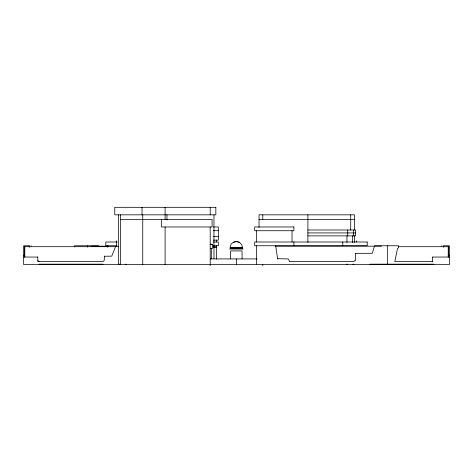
<?xml version="1.0" encoding="UTF-8"?>
<svg xmlns="http://www.w3.org/2000/svg" width="473" height="473" viewBox="0 0 473 473"><rect width="100%" height="100%" fill="white"/><g stroke="black" fill="none" stroke-linecap="round" stroke-linejoin="round"><path stroke-width="0.71" d="M23.65 257.04L37.698 257.07L37.929 261.551L103.126 261.551L104.249 260.345L104.362 256.248L111.758 256.135L115.542 246.64L118.522 246.48M275.304 245.765L275.724 246.09L277.574 258.737L288.169 258.92L289.299 260.8L289.299 261.551L353.893 261.551L354.271 260.8L355.412 260.8L355.554 253.357L372.31 253.28L374.569 245.765L398.597 245.765L398.597 247.645L397.503 248.449L394.837 261.551L432.405 261.551M432.405 261.888L432.683 257.052L449.35 257.04M432.405 261.173L432.08 261.545M104.249 256.514L104.628 256.135M355.412 253.658L355.785 253.28M443.568 247.208L443.709 245.765L449.35 245.765L449.35 264.555L23.65 264.555L23.65 245.765L29.291 245.765L29.432 247.208M119.716 264.555L119.906 264.111L119.71 264.561L119.149 264.555L119.149 264.105M394.228 264.555L429.904 264.395M233.195 242.342L231.906 243.329A6.208 6.196 -90 0 0 230.109 247.716L242.543 247.716L241.709 244.612L239.427 242.342M236.311 241.508L233.443 242.241L236.311 241.508L239.178 242.241L236.334 241.508M353.284 264.555L353.095 264.111L353.29 264.561L353.851 264.555L353.851 264.105M120.402 219.454L212.081 219.454L212.081 226.975L161.34 226.975L161.34 219.454M259.038 219.454L354.478 219.454M213.252 226.975L218.337 226.975L218.337 240.124L213.211 240.124M307.888 229.99L355.607 229.99L355.607 235.873L307.899 235.873M213.252 230.688L218.337 230.688M307.899 232.935L355.607 232.935M213.252 236.382L218.337 236.382M117.298 241.993L105.804 241.993L105.804 245.753L116.991 245.753M213.252 241.999L218.337 241.999L218.337 245.753L213.222 245.753M210.201 244.222L212.454 244.222L212.454 248.508L210.201 248.508M210.201 244.6L212.454 244.6M91.472 246.167L108.37 246.167M275.735 246.167L381.528 246.167M115.513 246.687L24.413 246.687L24.413 257.04M213.329 246.705L216.457 246.705M398.39 246.705L448.611 246.705L448.611 257.04M213.329 247.645L216.457 247.645M230.268 247.905L242.448 247.905M230.268 248.473L242.448 248.473M229.511 249.035L243.199 249.035M23.65 255.16L24.791 255.16M448.238 255.16L449.35 255.16M24.413 255.538L24.791 255.538M24.413 256.662L24.791 256.662M432.405 257.418L432.777 257.04M210.201 258.92L256.957 258.92M39.058 264.176L103.126 264.176M369.874 264.176L433.942 264.176M43.096 264.395L78.772 264.555M448.233 255.532L448.617 255.538M448.233 256.662L448.617 256.662M37.556 257.04L37.929 257.418M277.935 258.92L277.503 258.542M98.816 246.167L98.431 245.765L74.403 245.765L74.403 247.018M448.238 246.705L448.238 257.04M443.709 245.777L443.709 246.894M441.835 245.777L441.835 246.143M387.334 245.765L387.334 264.555M356.358 240.846L356.358 242.028M354.478 229.99L354.478 214.831L259.038 214.831L259.038 227.46M354.478 235.873L354.478 242.495M353.396 229.99L353.396 235.873M352.598 235.873L352.598 242.495M350.718 214.831L350.718 229.99M347.761 229.99L347.761 235.873M346.963 235.873L346.963 242.495M346.715 264.176L346.715 264.555M342.765 241.993L342.765 245.753M307.899 214.831L307.899 242.495M293.904 241.999L293.904 245.753M292.024 230.729L292.024 241.999M262.799 214.831L262.799 219.454M262.799 264.555L262.799 265.684M256.543 230.729L256.543 241.999M256.543 245.765L256.543 264.555M242.07 258.908L242.07 250.915L230.641 250.915L230.641 258.908M236.5 258.92L236.5 264.555M216.457 240.124L216.457 241.999M216.457 245.765L216.457 259.098M213.962 214.831L213.962 258.707M211.33 248.331L211.33 258.719M210.201 207.316L210.201 214.831M210.201 226.975L210.201 265.684M166.981 214.831L166.981 219.951M165.101 207.316L165.101 219.454M165.101 226.975L165.101 264.555M142.751 214.831L142.751 264.555M142.036 207.316L142.036 214.831M126.285 264.176L126.285 264.555M120.402 214.831L120.402 264.555M118.522 214.831L118.522 264.555M116.642 240.846L116.642 246.48M107.684 245.753L107.684 247.19M87.546 245.765L87.546 247.208M31.165 245.777L31.165 246.143M29.291 245.777L29.291 246.894M24.791 246.687L24.791 257.04M39.058 261.551A1.029 1.029 0 0 1 37.929 260.345M347.454 264.111L347.271 264.555L347.454 264.159M215.842 207.316L114.762 207.316L114.762 214.831L215.842 214.831L215.842 207.316M293.904 226.975L254.663 226.975L254.663 230.729L293.904 230.729L293.904 226.975M367.196 241.993L254.663 241.999L254.663 245.753L367.196 245.753L367.196 241.993M125.735 264.555L125.546 264.159L125.729 264.555"/></g></svg>
